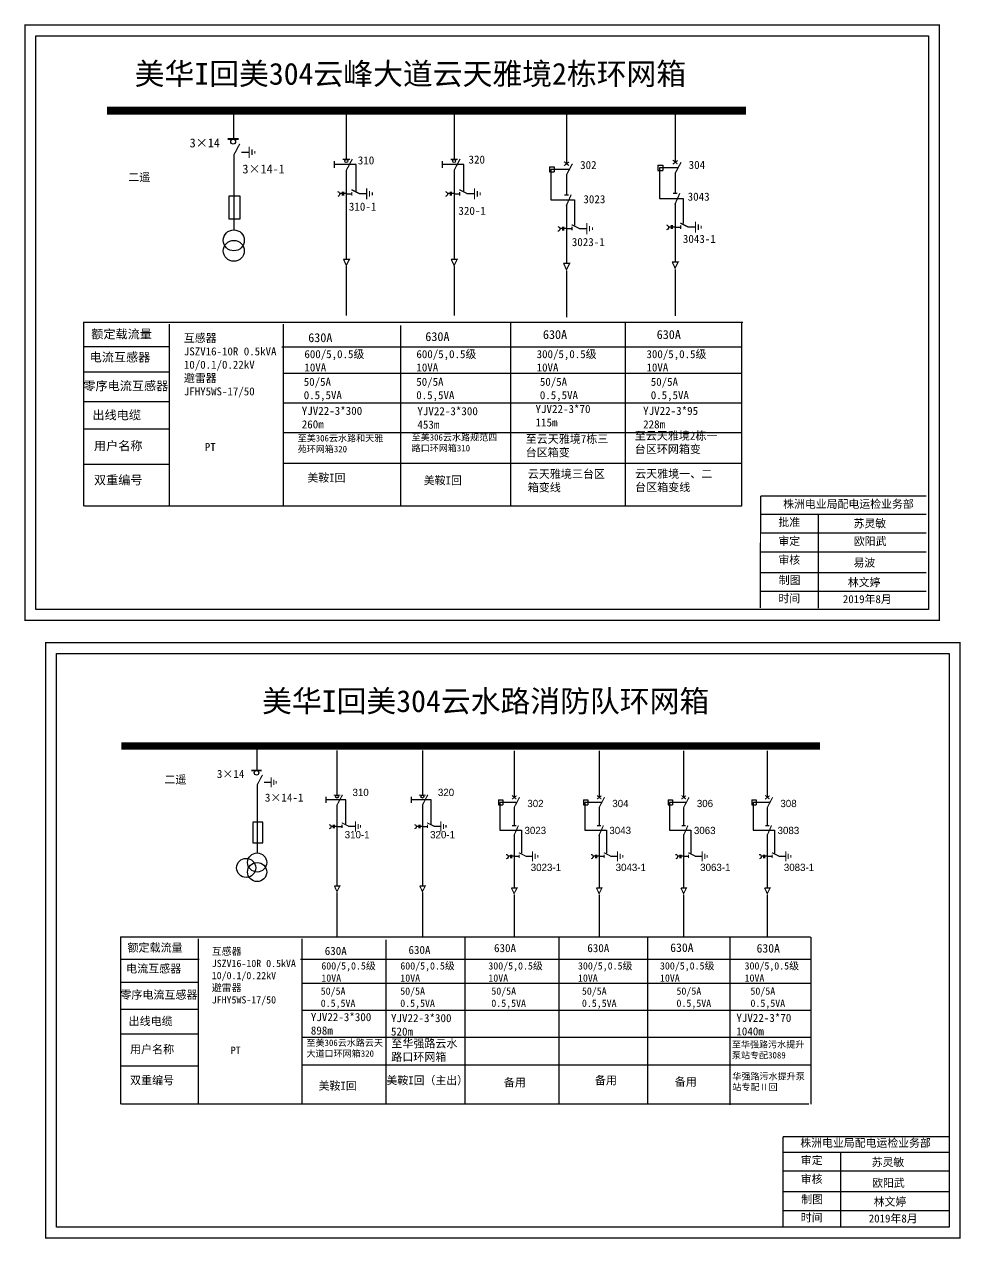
# Model space of a CAD drawing. Extents: x 1153 to 1542, y -377 to -122.
# Drawn here: x 1413.4 to 1541.9, y -289.4 to -122.7 of the extents above; entities that cross this region are included whole.
import ezdxf

# ---------------------------------------------------------------- set-up
doc = ezdxf.new("R2010")
doc.units = 0
doc.header["$LTSCALE"] = 5
doc.linetypes.add('ACAD_ISO02W100', pattern=[15, 12, -3])
doc.linetypes.add('CENTER', pattern=[50.8, 31.75, -6.35, 6.35, -6.35])
doc.layers.get('0').update_dxf_attribs({"linetype": 'CONTINUOUS'})
doc.layers.add('2', color=7, linetype='CONTINUOUS')
doc.styles.add('hztxt_txtstyle_0.00_0_0', font='simkai.ttf')
doc.styles.add('hztxt_txtstyle_1.80_0_0', font='', dxfattribs={"height": 1.8, "bigfont": 'hztxt.shx'})
doc.styles.add('hztxt_txtstyle_2.70_0_0', font='simkai.ttf', dxfattribs={"height": 2.7})
doc.styles.add('KaiTi_txtstyle_1.11_0_0', font='simkai.ttf', dxfattribs={"height": 1.109414})
doc.styles.add('字体', font='', dxfattribs={"height": 2.5})
doc.styles.add('楷体_GB2312_txtstyle_1.09_0_0', font='', dxfattribs={"height": 1.0944})
doc.styles.get('hztxt_txtstyle_1.80_0_0').set_extended_font_data('hztxt')
doc.styles.get('字体').set_extended_font_data('楷体_GB2312')
doc.styles.get('楷体_GB2312_txtstyle_1.09_0_0').set_extended_font_data('楷体_GB2312')

# ---------------------------------------------------------------- blocks, each defined once
blk = doc.blocks.new('JD')
for points in [[(-2, 0.2), (-2, -0.2), (2, 0.2), (2, -0.2)], [(1, -1.2), (1, -0.8), (-1, -1.2), (-1, -0.8)], [(-0.5, -1.8), (-0.5, -2.2), (0.5, -1.8), (0.5, -2.2)]]:
    blk.add_trace(points)

msp = doc.modelspace()

# ---------------------------------------------------------------- linework, layer by layer
at = {"color": 0}
for p, q in [((1442.14, -134.83), (1442.14, -138.44)), ((1457.61, -134.54), (1457.61, -141.26)), ((1472.4, -134.54), (1472.4, -141.26)), ((1487.81, -134.85), (1487.81, -141.9)), ((1502.72, -134.64), (1502.72, -141.7)), ((1442.16, -140.68), (1442.16, -150.94)), ((1443.24, -140.28), (1444.28, -140.28)), ((1457.61, -142.76), (1457.61, -154.97)), ((1472.4, -142.76), (1472.4, -154.97)), ((1485.47, -142.29), (1486.13, -142.29)), ((1485.47, -142.29), (1485.47, -143.02)), ((1485.47, -143.02), (1486.13, -143.02)), ((1486.13, -142.29), (1486.13, -143.02)), ((1500.38, -142.08), (1501.04, -142.08)), ((1500.38, -142.08), (1500.38, -142.81)), ((1500.38, -142.81), (1501.04, -142.81)), ((1501.04, -142.08), (1501.04, -142.81)), ((1502.72, -143.19), (1502.72, -145.92)), ((1487.81, -143.4), (1487.81, -146.13)), ((1457.61, -146), (1458.37, -146)), ((1459.36, -145.98), (1460.4, -145.98)), ((1472.4, -146), (1473.16, -146)), ((1474.15, -145.98), (1475.19, -145.98)), ((1487.81, -147.49), (1487.81, -155.52)), ((1502.72, -147.28), (1502.72, -155.32)), ((1487.81, -150.79), (1488.57, -150.79)), ((1489.56, -150.77), (1490.6, -150.77)), ((1502.72, -150.58), (1503.48, -150.58)), ((1504.48, -150.56), (1505.51, -150.56)), ((1433.41, -167.03), (1421.63, -167.03)), ((1433.36, -170.5), (1421.59, -170.5)), ((1433.36, -174.58), (1421.59, -174.58)), ((1433.32, -178.31), (1421.54, -178.31)), ((1433.36, -183.16), (1421.59, -183.16)), ((1445.34, -221.81), (1445.34, -225.1)), ((1456.33, -222.41), (1456.33, -228.52)), ((1468.05, -222.41), (1468.05, -228.52)), ((1480.63, -222.45), (1480.63, -228.86)), ((1492.29, -222.45), (1492.29, -228.86)), ((1503.89, -222.45), (1503.89, -228.86)), ((1515.37, -222.45), (1515.37, -228.86)), ((1445.36, -227.13), (1445.36, -236.46)), ((1446.34, -226.76), (1447.28, -226.76)), ((1456.33, -229.89), (1456.33, -240.99)), ((1468.05, -229.89), (1468.05, -240.99)), ((1478.5, -229.21), (1479.1, -229.21)), ((1478.5, -229.21), (1478.5, -229.87)), ((1478.5, -229.87), (1479.1, -229.87)), ((1479.1, -229.21), (1479.1, -229.87)), ((1490.16, -229.21), (1490.76, -229.21)), ((1490.16, -229.21), (1490.16, -229.87)), ((1490.16, -229.87), (1490.76, -229.87)), ((1490.76, -229.21), (1490.76, -229.87)), ((1501.76, -229.21), (1502.36, -229.21)), ((1501.76, -229.21), (1501.76, -229.87)), ((1501.76, -229.87), (1502.36, -229.87)), ((1502.36, -229.21), (1502.36, -229.87)), ((1513.24, -229.21), (1513.83, -229.21)), ((1513.24, -229.21), (1513.24, -229.87)), ((1513.24, -229.87), (1513.83, -229.87)), ((1513.83, -229.21), (1513.83, -229.87)), ((1480.63, -230.22), (1480.63, -232.7)), ((1492.29, -230.22), (1492.29, -232.7)), ((1503.89, -230.22), (1503.89, -232.7)), ((1515.37, -230.22), (1515.37, -232.7)), ((1456.33, -232.83), (1457.02, -232.83)), ((1457.92, -232.82), (1458.86, -232.82)), ((1468.05, -232.83), (1468.74, -232.83)), ((1469.64, -232.82), (1470.58, -232.82)), ((1480.63, -233.94), (1480.63, -241.24)), ((1492.29, -233.94), (1492.29, -241.24)), ((1503.89, -233.94), (1503.89, -241.24)), ((1515.37, -233.94), (1515.37, -241.24)), ((1480.63, -236.94), (1481.32, -236.94)), ((1482.23, -236.92), (1483.17, -236.92)), ((1492.29, -236.94), (1492.98, -236.94)), ((1493.88, -236.92), (1494.83, -236.92)), ((1503.89, -236.94), (1504.58, -236.94)), ((1505.48, -236.92), (1506.42, -236.92)), ((1515.37, -236.94), (1516.06, -236.94)), ((1516.96, -236.92), (1517.9, -236.92)), ((1437.4, -251.09), (1426.7, -251.09)), ((1437.36, -254.24), (1426.66, -254.24)), ((1437.36, -257.95), (1426.66, -257.95)), ((1437.32, -261.34), (1426.62, -261.34)), ((1437.36, -265.75), (1426.66, -265.75))]:
    msp.add_line(p, q, dxfattribs=at)
at = {"color": 0, "linetype": 'ACAD_ISO02W100'}
for p, q in [((1488.14, -142.67), (1485.68, -142.67)), ((1485.68, -142.67), (1485.68, -146.86)), ((1503.05, -142.46), (1500.59, -142.46)), ((1500.59, -142.46), (1500.59, -146.65)), ((1500.59, -146.65), (1503.84, -146.65)), ((1503.84, -146.65), (1503.84, -150.11)), ((1485.68, -146.86), (1488.93, -146.86)), ((1488.93, -146.86), (1488.93, -150.32)), ((1480.93, -229.56), (1478.69, -229.56)), ((1478.69, -229.56), (1478.69, -233.37)), ((1492.59, -229.56), (1490.35, -229.56)), ((1490.35, -229.56), (1490.35, -233.37)), ((1504.19, -229.56), (1501.95, -229.56)), ((1501.95, -229.56), (1501.95, -233.37)), ((1515.67, -229.56), (1513.43, -229.56)), ((1513.43, -229.56), (1513.43, -233.37)), ((1478.69, -233.37), (1481.65, -233.37)), ((1481.65, -233.37), (1481.65, -236.51)), ((1490.35, -233.37), (1493.31, -233.37)), ((1493.31, -233.37), (1493.31, -236.51)), ((1501.95, -233.37), (1504.9, -233.37)), ((1504.9, -233.37), (1504.9, -236.51)), ((1513.43, -233.37), (1516.38, -233.37)), ((1516.38, -233.37), (1516.38, -236.51))]:
    msp.add_line(p, q, dxfattribs=at)
at = {"color": 0, "linetype": 'CENTER'}
for p, q in [((1457.61, -155.96), (1457.61, -162.71)), ((1472.4, -155.96), (1472.4, -162.71)), ((1487.82, -156.6), (1487.82, -162.94)), ((1502.73, -156.4), (1502.73, -162.74)), ((1456.33, -241.89), (1456.33, -248.02)), ((1468.05, -241.89), (1468.05, -248.02)), ((1480.64, -242.23), (1480.64, -247.99)), ((1492.3, -242.23), (1492.3, -247.99)), ((1503.89, -242.23), (1503.89, -247.99)), ((1515.37, -242.23), (1515.37, -247.99))]:
    msp.add_line(p, q, dxfattribs=at)
at = {"color": 0, "linetype": 'Continuous'}
for p, q in [((1421.56, -163.64), (1512, -163.64)), ((1421.61, -188.88), (1421.61, -163.64)), ((1433.3, -163.92), (1433.3, -188.88)), ((1448.93, -163.92), (1448.93, -188.88)), ((1465.04, -164.08), (1465.04, -188.86)), ((1480.16, -163.69), (1480.16, -188.88)), ((1495.89, -163.69), (1495.89, -188.88)), ((1511.83, -163.71), (1511.83, -188.89)), ((1448.74, -167.01), (1511.83, -167.01)), ((1448.93, -170.64), (1511.83, -170.64)), ((1448.93, -174.69), (1511.83, -174.69)), ((1448.93, -178.79), (1511.83, -178.79)), ((1448.93, -182.97), (1511.83, -182.97)), ((1511.83, -188.88), (1421.69, -188.88)), ((1514.45, -189.97), (1537.2, -189.97)), ((1522.35, -189.97), (1522.35, -202.9)), ((1514.45, -192.56), (1537.2, -192.56)), ((1514.45, -195.15), (1537.2, -195.15)), ((1514.45, -197.98), (1537.2, -197.98)), ((1514.45, -200.57), (1537.2, -200.57)), ((1426.63, -248.01), (1521.3, -248.01)), ((1426.68, -270.95), (1426.68, -248.01)), ((1437.3, -248.26), (1437.3, -270.95)), ((1451.51, -248.26), (1451.51, -270.95)), ((1473.86, -248.05), (1473.86, -270.95)), ((1498.95, -248.07), (1498.95, -270.96)), ((1510.22, -248.14), (1510.22, -271.04)), ((1521.35, -248.02), (1521.35, -270.97)), ((1463.03, -248.41), (1463.03, -270.93)), ((1451.34, -251.07), (1521.33, -251.07)), ((1451.51, -254.37), (1521.35, -254.37)), ((1517.53, -277.54), (1540.29, -277.54)), ((1525.43, -277.54), (1525.43, -287.88)), ((1517.53, -280.13), (1540.29, -280.13)), ((1517.53, -282.96), (1540.29, -282.96)), ((1517.53, -285.55), (1540.29, -285.55))]:
    msp.add_line(p, q, dxfattribs=at)
at = {"linetype": 'Continuous'}
for p, q in [((1486.75, -248.05), (1486.75, -270.95)), ((1451.51, -258.05), (1521.24, -258.05)), ((1451.51, -261.78), (1521.43, -261.78)), ((1451.51, -265.57), (1521.33, -265.57)), ((1521.09, -270.95), (1426.75, -270.95))]:
    msp.add_line(p, q, dxfattribs=at)
at = {"color": 0, "linetype": 'Continuous', "const_width": 0.182}
for points in [[(1413.51, -122.84), (1538.99, -122.84), (1538.99, -204.54), (1413.51, -204.54)], [(1416.35, -207.63), (1541.83, -207.63), (1541.83, -289.33), (1416.35, -289.33)]]:
    msp.add_lwpolyline(points, close=True, dxfattribs=at)
at = {"color": 0, "linetype": 'Continuous'}
for points in [[(1414.99, -124.32), (1537.52, -124.32), (1537.52, -203.07), (1414.99, -203.07)], [(1417.82, -209.11), (1540.35, -209.11), (1540.35, -287.86), (1417.82, -287.86)]]:
    msp.add_lwpolyline(points, close=True, dxfattribs=at)
at = {"color": 0}
for points, const_width in [([(1424.77, -134.62), (1512.45, -134.62)], 1.1), ([(1441.32, -138.5), (1442.86, -138.5)], 0.261), ([(1442.16, -140.72), (1442.98, -139.16)], 0.165), ([(1457.12, -141.28), (1458.1, -141.28)], 0.165), ([(1457.61, -142.8), (1458.43, -141.24)], 0.165), ([(1471.91, -141.28), (1472.88, -141.28)], 0.165), ([(1472.4, -142.8), (1473.22, -141.24)], 0.165), ([(1487.5, -141.6), (1488.15, -142.14)], 0.165), ([(1487.5, -142.15), (1488.17, -141.65)], 0.165), ([(1502.42, -141.39), (1503.06, -141.93)], 0.165), ([(1502.41, -141.94), (1503.08, -141.44)], 0.165), ([(1502.72, -143.24), (1503.55, -141.67)], 0.165), ([(1487.81, -143.45), (1488.64, -141.88)], 0.165), ([(1458.33, -145.45), (1459.43, -146)], 0.165), ([(1458.37, -145.75), (1458.37, -146.26)], 0.165), ([(1473.12, -145.45), (1474.21, -146)], 0.165), ([(1473.16, -145.75), (1473.16, -146.26)], 0.165), ([(1487.52, -146.17), (1488.13, -146.17)], 0.165), ([(1487.78, -147.69), (1488.47, -146.13)], 0.165), ([(1502.43, -145.96), (1503.04, -145.96)], 0.165), ([(1502.69, -147.48), (1503.38, -145.93)], 0.165), ([(1503.44, -150.03), (1504.54, -150.58)], 0.165), ([(1488.53, -150.24), (1489.63, -150.79)], 0.165), ([(1488.57, -150.53), (1488.57, -151.04)], 0.165), ([(1503.48, -150.33), (1503.48, -150.83)], 0.165), ([(1457.21, -155), (1458.04, -155), (1457.61, -155.84), (1457.22, -154.98)], 0.165), ([(1471.99, -155), (1472.83, -155), (1472.4, -155.84), (1472, -154.98)], 0.165), ([(1487.41, -155.57), (1488.25, -155.57), (1487.82, -156.42), (1487.42, -155.56)], 0.165), ([(1502.32, -155.37), (1503.16, -155.37), (1502.73, -156.22), (1502.33, -155.35)], 0.165), ([(1426.75, -221.81), (1522.6, -221.81)], 0.998), ([(1444.59, -225.15), (1445.99, -225.15)], 0.238), ([(1445.36, -227.17), (1446.11, -225.75)], 0.15), ([(1455.88, -228.54), (1456.77, -228.54)], 0.15), ([(1456.33, -229.92), (1457.08, -228.5)], 0.15), ([(1467.6, -228.54), (1468.49, -228.54)], 0.15), ([(1468.05, -229.92), (1468.79, -228.5)], 0.15), ([(1480.35, -229.09), (1480.96, -228.63)], 0.15), ([(1480.35, -228.59), (1480.94, -229.08)], 0.15), ([(1480.63, -230.26), (1481.38, -228.84)], 0.15), ([(1492.01, -229.09), (1492.61, -228.63)], 0.15), ([(1492.01, -228.59), (1492.6, -229.08)], 0.15), ([(1492.29, -230.26), (1493.04, -228.84)], 0.15), ([(1503.61, -228.59), (1504.2, -229.08)], 0.15), ([(1503.6, -229.09), (1504.21, -228.63)], 0.15), ([(1503.89, -230.26), (1504.64, -228.84)], 0.15), ([(1515.09, -228.59), (1515.67, -229.08)], 0.15), ([(1515.08, -229.09), (1515.69, -228.63)], 0.15), ([(1515.37, -230.26), (1516.11, -228.84)], 0.15), ([(1456.98, -232.34), (1457.98, -232.83)], 0.15), ([(1457.02, -232.6), (1457.02, -233.06)], 0.15), ([(1468.7, -232.34), (1469.7, -232.83)], 0.15), ([(1468.74, -232.6), (1468.74, -233.06)], 0.15), ([(1480.36, -232.74), (1480.92, -232.74)], 0.15), ([(1480.6, -234.12), (1481.23, -232.71)], 0.15), ([(1492.02, -232.74), (1492.58, -232.74)], 0.15), ([(1492.26, -234.12), (1492.89, -232.71)], 0.15), ([(1503.62, -232.74), (1504.18, -232.74)], 0.15), ([(1503.86, -234.12), (1504.49, -232.71)], 0.15), ([(1515.1, -232.74), (1515.65, -232.74)], 0.15), ([(1515.34, -234.12), (1515.96, -232.71)], 0.15), ([(1481.29, -236.44), (1482.28, -236.94)], 0.15), ([(1481.32, -236.71), (1481.32, -237.17)], 0.15), ([(1492.94, -236.44), (1493.94, -236.94)], 0.15), ([(1492.98, -236.71), (1492.98, -237.17)], 0.15), ([(1504.54, -236.44), (1505.54, -236.94)], 0.15), ([(1504.58, -236.71), (1504.58, -237.17)], 0.15), ([(1516.02, -236.44), (1517.02, -236.94)], 0.15), ([(1516.06, -236.71), (1516.06, -237.17)], 0.15), ([(1455.96, -241.01), (1456.72, -241.01), (1456.33, -241.78), (1455.97, -241)], 0.15), ([(1467.68, -241.01), (1468.44, -241.01), (1468.05, -241.78), (1467.69, -241)], 0.15), ([(1480.26, -241.29), (1481.03, -241.29), (1480.64, -242.06), (1480.27, -241.28)], 0.15), ([(1491.92, -241.29), (1492.69, -241.29), (1492.3, -242.06), (1491.93, -241.28)], 0.15), ([(1503.52, -241.29), (1504.28, -241.29), (1503.89, -242.06), (1503.53, -241.28)], 0.15), ([(1515, -241.29), (1515.76, -241.29), (1515.37, -242.06), (1515.01, -241.28)], 0.15)]:
    msp.add_lwpolyline(points, dxfattribs=dict(at, const_width=const_width))
for points in [[(1455.95, -141.53), (1455.95, -142.45)], [(1470.74, -141.53), (1470.74, -142.45)], [(1441.51, -146.36), (1441.51, -149.44), (1443.03, -149.44), (1443.03, -146.33), (1441.51, -146.33)], [(1457.06, -145.99), (1456.71, -145.99)], [(1457.06, -145.76), (1457.06, -146.26)], [(1457.21, -145.76), (1457.21, -146.26)], [(1457.61, -145.99), (1457.21, -145.99)], [(1471.84, -145.99), (1471.5, -145.99)], [(1471.84, -145.76), (1471.84, -146.26)], [(1472, -145.76), (1472, -146.26)], [(1472.4, -145.99), (1472, -145.99)], [(1487.26, -150.78), (1486.91, -150.78)], [(1487.26, -150.55), (1487.26, -151.05)], [(1487.41, -150.55), (1487.41, -151.05)], [(1487.81, -150.78), (1487.41, -150.78)], [(1502.17, -150.57), (1501.82, -150.57)], [(1502.17, -150.34), (1502.17, -150.84)], [(1502.32, -150.34), (1502.32, -150.84)], [(1502.72, -150.57), (1502.32, -150.57)], [(1454.82, -228.77), (1454.82, -229.6)], [(1466.53, -228.77), (1466.53, -229.6)], [(1444.76, -232.3), (1444.76, -235.1), (1446.15, -235.1), (1446.15, -232.27), (1444.76, -232.27)], [(1455.82, -232.83), (1455.51, -232.83)], [(1455.82, -232.62), (1455.82, -233.07)], [(1455.96, -232.62), (1455.96, -233.07)], [(1456.33, -232.83), (1455.96, -232.83)], [(1467.54, -232.83), (1467.23, -232.83)], [(1467.54, -232.62), (1467.54, -233.07)], [(1467.68, -232.62), (1467.68, -233.07)], [(1468.04, -232.83), (1467.68, -232.83)], [(1480.13, -236.93), (1479.81, -236.93)], [(1480.13, -236.72), (1480.13, -237.18)], [(1480.27, -236.72), (1480.27, -237.18)], [(1480.63, -236.93), (1480.27, -236.93)], [(1491.79, -236.93), (1491.47, -236.93)], [(1491.79, -236.72), (1491.79, -237.18)], [(1491.93, -236.72), (1491.93, -237.18)], [(1492.29, -236.93), (1491.93, -236.93)], [(1503.39, -236.93), (1503.07, -236.93)], [(1503.39, -236.72), (1503.39, -237.18)], [(1503.53, -236.72), (1503.53, -237.18)], [(1503.89, -236.93), (1503.53, -236.93)], [(1514.86, -236.93), (1514.55, -236.93)], [(1514.86, -236.72), (1514.86, -237.18)], [(1515, -236.72), (1515, -237.18)], [(1515.36, -236.93), (1515, -236.93)]]:
    msp.add_lwpolyline(points, dxfattribs=at)
at = {"color": 0, "linetype": 'ACAD_ISO02W100'}
for points in [[(1458.96, -145.74), (1458.96, -141.99), (1455.95, -141.99)], [(1473.75, -145.74), (1473.75, -141.99), (1470.74, -141.99)], [(1457.55, -232.6), (1457.55, -229.19), (1454.82, -229.19)], [(1469.27, -232.6), (1469.27, -229.19), (1466.53, -229.19)]]:
    msp.add_lwpolyline(points, dxfattribs=at)
at = {"color": 0}
for points in [[(1456.41, -145.71, -0.877934), (1456.43, -146.38)], [(1471.2, -145.71, -0.877934), (1471.21, -146.38)], [(1486.62, -150.5, -0.877934), (1486.63, -151.16)], [(1501.53, -150.29, -0.877934), (1501.54, -150.96)], [(1455.24, -232.57, -0.877934), (1455.25, -233.18)], [(1466.96, -232.57, -0.877934), (1466.97, -233.18)], [(1479.55, -236.67, -0.877934), (1479.56, -237.28)], [(1491.2, -236.67, -0.877934), (1491.22, -237.28)], [(1502.8, -236.67, -0.877934), (1502.81, -237.28)], [(1514.28, -236.67, -0.877934), (1514.29, -237.28)]]:
    msp.add_lwpolyline(points, format="xyb", dxfattribs=at)
at = {"color": 0, "linetype": 'Continuous', "const_width": 0.182}
for points in [[(1514.45, -187.49), (1514.44, -202.86)], [(1514.45, -187.49), (1537.2, -187.49)], [(1517.53, -275.44), (1517.52, -287.84)], [(1517.53, -275.44), (1540.29, -275.44)]]:
    msp.add_lwpolyline(points, dxfattribs=at)
at = {"color": 0}
for centre, radius in [((1442.09, -138.86), 0.335), ((1457.61, -141.51), 0.211), ((1472.4, -141.51), 0.211), ((1445.29, -225.48), 0.305), ((1456.33, -228.75), 0.192), ((1468.05, -228.75), 0.192)]:
    msp.add_circle(centre, radius, dxfattribs=at)
at = {"layer": '2', "color": 0}
for centre in [(1442.17, -152.4), (1442.17, -153.84)]:
    msp.add_circle(centre, 1.44, dxfattribs=at)
at = {"layer": '2', "color": 1}
for centre in [(1445.37, -237.79), (1443.87, -238.53), (1445.37, -239.1)]:
    msp.add_circle(centre, 1.31, dxfattribs=at)

# ---------------------------------------------------------------- block references
at = {"color": 0, "rotation": 90}
for p, xscale, yscale, zscale in [((1444.29, -140.31), 0.3844120780053686, 0.3844120780053686, 0.3844120780054647), ((1460.41, -146.01), 0.3844120780053686, 0.3844120780053686, 0.3844120780054647), ((1475.2, -146.01), 0.3844120780053686, 0.3844120780053686, 0.3844120780054647), ((1505.53, -150.59), 0.3844120780053686, 0.3844120780053686, 0.3844120780054647), ((1490.61, -150.8), 0.3844120780053686, 0.3844120780053686, 0.3844120780054647), ((1447.3, -226.79), 0.3494655254594932, 0.3494655254594932, 0.3494655254595134), ((1458.87, -232.84), 0.3494655254594932, 0.3494655254594932, 0.3494655254595134), ((1470.59, -232.84), 0.3494655254594932, 0.3494655254594932, 0.3494655254595134), ((1483.18, -236.95), 0.3494655254594932, 0.3494655254594932, 0.3494655254595134), ((1494.84, -236.95), 0.3494655254594932, 0.3494655254594932, 0.3494655254595134), ((1506.44, -236.95), 0.3494655254594932, 0.3494655254594932, 0.3494655254595134), ((1517.91, -236.95), 0.3494655254594932, 0.3494655254594932, 0.3494655254595134)]:
    msp.add_blockref('JD', p, dxfattribs=dict(at, xscale=xscale, yscale=yscale, zscale=zscale))

# ---------------------------------------------------------------- texts
at = {"color": 0, "linetype": 'Continuous', "style": 'hztxt_txtstyle_2.70_0_0'}
for s, height, p in [('3×14', 1.22, (1436.11, -139.64)), ('310', 1.109, (1459.18, -141.98)), ('320', 1.109, (1474.38, -141.87)), ('302', 1.109, (1489.69, -142.62)), ('304', 1.109, (1504.59, -142.6)), ('3×14-1', 1.22, (1443.35, -143.22)), ('3023', 1.109, (1490.14, -147.31)), ('3043', 1.109, (1504.45, -146.96)), ('310-1', 1.109, (1457.96, -148.33)), ('320-1', 1.109, (1472.99, -148.9)), ('3043-1', 1.109, (1503.79, -152.76)), ('3023-1', 1.109, (1488.55, -153.19)), ('3×14', 1.109, (1439.85, -226.19)), ('3×14-1', 1.109, (1446.44, -229.44))]:
    msp.add_text(s, height=height, dxfattribs=at).set_placement(p)
at = {"color": 0, "style": 'hztxt_txtstyle_1.80_0_0'}
for s, p in [('310', (1458.46, -228.67)), ('320', (1470.18, -228.67)), ('302', (1482.45, -230.19)), ('304', (1494.11, -230.19)), ('306', (1505.71, -230.19)), ('308', (1517.18, -230.19)), ('3023', (1482.06, -233.89)), ('3043', (1493.71, -233.89)), ('3063', (1505.31, -233.89)), ('3083', (1516.79, -233.89)), ('310-1', (1457.39, -234.47)), ('320-1', (1469.11, -234.47)), ('3023-1', (1482.92, -238.96)), ('3043-1', (1494.57, -238.96)), ('3063-1', (1506.17, -238.96)), ('3083-1', (1517.65, -238.96))]:
    msp.add_text(s, height=0.998, dxfattribs=at).set_placement(p)
at = {"color": 0, "linetype": 'Continuous', "attachment_point": 1}
for s, insert, char_height, width, style in [('{\\fSimSun|b0|i0|c134|p2;美华I回美304云峰大道云天雅境2栋环网箱}', (1428.57, -128.04), 3, 85.7498, '字体'), ('{\\fSimSun|b0|i0|c134|p2;二遥}', (1427.68, -143.19), 1.1094, 17.8852, 'hztxt_txtstyle_2.70_0_0'), ('{\\fSimSun|b0|i0|c134|p2;额定载流量}', (1422.61, -164.65), 1.2204, 19.6738, 'hztxt_txtstyle_2.70_0_0'), ('{\\fSimSun|b0|i0|c134|p2;630A}', (1468.45, -165), 1.2204, 19.6738, 'hztxt_txtstyle_2.70_0_0'), ('{\\fSimSun|b0|i0|c134|p2;630A}', (1484.59, -164.72), 1.2204, 19.6738, 'hztxt_txtstyle_2.70_0_0'), ('{\\fSimSun|b0|i0|c134|p2;630A}', (1500.2, -164.72), 1.2204, 19.6738, 'hztxt_txtstyle_2.70_0_0'), ('\\A1;{\\fSimSun|b0|i0|c134|p2;互感器\\PJSZV16-10R 0.5kVA\\P10/0.1/0.22kV\\P避雷器\\PJFHY5WS-17/50}', (1435.32, -165.26), 1.0983, 20.2524, 'hztxt_txtstyle_2.70_0_0'), ('{\\fSimSun|b0|i0|c134|p2;630A}', (1452.38, -165.15), 1.2204, 19.6738, 'hztxt_txtstyle_2.70_0_0'), ('{\\fSimSun|b0|i0|c134|p2;电流互感器}', (1422.39, -167.82), 1.2204, 19.6738, 'hztxt_txtstyle_2.70_0_0'), ('\\A1;{\\fSimSun|b0|i0|c134|p2;600/5,0.5级\\P10VA}', (1451.86, -167.47), 1.0983, 20.2524, 'hztxt_txtstyle_2.70_0_0'), ('\\A1;{\\fSimSun|b0|i0|c134|p2;600/5,0.5级\\P10VA}', (1467.23, -167.47), 1.0983, 20.2524, 'hztxt_txtstyle_2.70_0_0'), ('\\A1;{\\fSimSun|b0|i0|c134|p2;300/5,0.5级\\P10VA}', (1483.73, -167.47), 1.0983, 20.2524, 'hztxt_txtstyle_2.70_0_0'), ('\\A1;{\\fSimSun|b0|i0|c134|p2;300/5,0.5级\\P10VA}', (1498.8, -167.47), 1.0983, 20.2524, 'hztxt_txtstyle_2.70_0_0'), ('{\\fSimSun|b0|i0|c134|p2;零序电流互感器}', (1421.53, -171.76), 1.2204, 19.6738, 'hztxt_txtstyle_2.70_0_0'), ('{\\fSimSun|b0|i0|c134|p2;50/5A\\P0.5,5VA}', (1451.77, -171.27), 1.0983, 19.6738, 'hztxt_txtstyle_2.70_0_0'), ('{\\fSimSun|b0|i0|c134|p2;50/5A\\P0.5,5VA}', (1467.21, -171.27), 1.0983, 19.6738, 'hztxt_txtstyle_2.70_0_0'), ('{\\fSimSun|b0|i0|c134|p2;50/5A\\P0.5,5VA}', (1484.17, -171.27), 1.0983, 19.6738, 'hztxt_txtstyle_2.70_0_0'), ('{\\fSimSun|b0|i0|c134|p2;50/5A\\P0.5,5VA}', (1499.39, -171.27), 1.0983, 19.6738, 'hztxt_txtstyle_2.70_0_0'), ('{\\fSimSun|b0|i0|c134|p2;YJV22-3*70\\P115m}', (1483.57, -174.99), 1.1094, 17.8852, 'hztxt_txtstyle_2.70_0_0'), ('{\\fSimSun|b0|i0|c134|p2;出线电缆}', (1422.77, -175.76), 1.2204, 19.6738, 'hztxt_txtstyle_2.70_0_0'), ('{\\fSimSun|b0|i0|c134|p2;YJV22-3*300 \\P260m}', (1451.49, -175.25), 1.1094, 17.8852, 'hztxt_txtstyle_2.70_0_0'), ('{\\fSimSun|b0|i0|c134|p2;YJV22-3*300 \\P453m}', (1467.36, -175.29), 1.1094, 17.8852, 'hztxt_txtstyle_2.70_0_0'), ('{\\fSimSun|b0|i0|c134|p2;YJV22-3*95\\P228m}', (1498.34, -175.25), 1.1094, 17.8852, 'hztxt_txtstyle_2.70_0_0'), ('{\\fSimSun|b0|i0|c134|p2;用户名称}', (1422.98, -179.99), 1.2204, 19.6738, 'hztxt_txtstyle_2.70_0_0'), ('{\\fSimSun|b0|i0|c134|p2;至美306云水路和天雅苑环网箱320}', (1450.93, -179.12), 0.8875, 12.381, 'hztxt_txtstyle_2.70_0_0'), ('{\\fSimSun|b0|i0|c134|p2;至美306云水路规范四路口环网箱310}', (1466.57, -179), 0.8875, 12.3605, 'hztxt_txtstyle_2.70_0_0'), ('{\\fSimSun|b0|i0|c134|p2;至云天雅境7栋三台区箱变}', (1482.22, -179.11), 1.1094, 11.6597, 'hztxt_txtstyle_2.70_0_0'), ('{\\fSimSun|b0|i0|c134|p2;至云天雅境2栋一台区环网箱变}', (1497.19, -178.66), 1.1094, 11.6597, 'hztxt_txtstyle_2.70_0_0'), ('{\\fSimSun|b0|i0|c134|p2;PT}', (1438.19, -180.21), 1.1026, 8.5785, 'hztxt_txtstyle_0.00_0_0'), ('{\\fSimSun|b0|i0|c134|p2;双重编号}', (1422.98, -184.68), 1.2204, 19.6738, 'hztxt_txtstyle_2.70_0_0'), ('{\\fSimSun|b0|i0|c134|p2;云天雅境三台区箱变线}', (1482.51, -183.91), 1.1094, 11.6597, 'hztxt_txtstyle_2.70_0_0'), ('{\\fSimSun|b0|i0|c134|p2;云天雅境一、二台区箱变线}', (1497.24, -183.88), 1.1094, 11.6597, 'hztxt_txtstyle_2.70_0_0'), ('株洲电业局配电运检业务部', (1517.56, -188.04), 1.0944, 29.9201, '字体'), ('{\\fKaiTi_GB2312|b0|i0|c134|p49;批准}', (1516.9, -190.54), 1.0944, 8.5588, '字体'), ('{\\fSimSun|b0|i0|c134|p2;苏灵敏}', (1527.21, -190.71), 1.0944, 8.5588, '字体'), ('\\f\uffbfﾬￌﾣﾤ_GB2312|b0|i0|c134|p49;审定', (1516.9, -193.13), 1.0944, 8.5588, '字体'), ('{\\fSimSun|b0|i0|c134|p2;欧阳武}', (1527.26, -193.15), 1.0944, 8.5588, '字体'), ('\\f\uffbfﾬￌﾣﾤ_GB2312|b0|i0|c134|p49;审核', (1516.9, -195.71), 1.0944, 8.5588, '字体'), ('易波', (1527.21, -196.09), 1.094, 8.5588, '字体'), ('\\f\uffbfﾬￌﾣﾤ_GB2312|b0|i0|c134|p49;制图', (1516.95, -198.49), 1.0944, 8.5588, '字体'), ('\\f\uffbfﾬￌﾣﾤ_GB2312|b0|i0|c134|p49;时间', (1516.9, -201), 1.0944, 8.5588, '字体'), ('{\\fSimSun|b0|i0|c134|p2;二遥}', (1432.64, -225.86), 1.1094, 17.8852, 'hztxt_txtstyle_2.70_0_0'), ('{\\fSimSun|b0|i0|c134|p2;额定载流量}', (1427.58, -248.92), 1.1094, 17.8852, 'hztxt_txtstyle_2.70_0_0'), ('\\A1;{\\fSimSun|b0|i0|c134|p2;互感器\\PJSZV16-10R 0.5kVA\\P10/0.1/0.22kV\\P避雷器\\PJFHY5WS-17/50}', (1439.14, -249.48), 0.9985, 18.4113, 'hztxt_txtstyle_2.70_0_0'), ('{\\fSimSun|b0|i0|c134|p2;630A}', (1454.65, -249.37), 1.1094, 17.8852, 'hztxt_txtstyle_2.70_0_0'), ('{\\fSimSun|b0|i0|c134|p2;630A}', (1466.14, -249.24), 1.1094, 17.8852, 'hztxt_txtstyle_2.70_0_0'), ('{\\fSimSun|b0|i0|c134|p2;630A}', (1477.88, -248.98), 1.1094, 17.8852, 'hztxt_txtstyle_2.70_0_0'), ('{\\fSimSun|b0|i0|c134|p2;630A}', (1490.68, -248.98), 1.1094, 17.8852, 'hztxt_txtstyle_2.70_0_0'), ('{\\fSimSun|b0|i0|c134|p2;630A}', (1502.06, -248.89), 1.1757, 9.454, 'hztxt_txtstyle_0.00_0_0'), ('{\\fSimSun|b0|i0|c134|p2;630A}', (1513.91, -248.98), 1.1757, 9.454, 'hztxt_txtstyle_0.00_0_0'), ('{\\fSimSun|b0|i0|c134|p2;电流互感器}', (1427.39, -251.8), 1.1094, 17.8852, 'hztxt_txtstyle_2.70_0_0'), ('\\A1;{\\fSimSun|b0|i0|c134|p2;600/5,0.5级\\P10VA}', (1454.18, -251.48), 0.9985, 18.4113, 'hztxt_txtstyle_2.70_0_0'), ('\\A1;{\\fSimSun|b0|i0|c134|p2;600/5,0.5级\\P10VA}', (1465.02, -251.48), 0.9985, 18.4113, 'hztxt_txtstyle_2.70_0_0'), ('\\A1;{\\fSimSun|b0|i0|c134|p2;300/5,0.5级\\P10VA}', (1477.1, -251.48), 0.9985, 18.4113, 'hztxt_txtstyle_2.70_0_0'), ('\\A1;{\\fSimSun|b0|i0|c134|p2;300/5,0.5级\\P10VA}', (1489.4, -251.48), 0.9985, 18.4113, 'hztxt_txtstyle_2.70_0_0'), ('\\A1;{\\fSimSun|b0|i0|c134|p2;300/5,0.5级\\P10VA}', (1500.65, -251.48), 0.9985, 18.4113, 'hztxt_txtstyle_2.70_0_0'), ('\\A1;{\\fSimSun|b0|i0|c134|p2;300/5,0.5级\\P10VA}', (1512.26, -251.48), 0.9985, 18.4113, 'hztxt_txtstyle_2.70_0_0'), ('{\\fSimSun|b0|i0|c134|p2;50/5A\\P0.5,5VA}', (1454.1, -254.94), 0.9985, 17.8852, 'hztxt_txtstyle_2.70_0_0'), ('{\\fSimSun|b0|i0|c134|p2;50/5A\\P0.5,5VA}', (1465.01, -254.94), 0.9985, 17.8852, 'hztxt_txtstyle_2.70_0_0'), ('{\\fSimSun|b0|i0|c134|p2;50/5A\\P0.5,5VA}', (1502.92, -254.94), 0.9985, 17.8852, 'hztxt_txtstyle_2.70_0_0'), ('{\\fSimSun|b0|i0|c134|p2;50/5A\\P0.5,5VA}', (1513.07, -254.94), 0.9985, 17.8852, 'hztxt_txtstyle_2.70_0_0'), ('{\\fSimSun|b0|i0|c134|p2;零序电流互感器}', (1426.6, -255.38), 1.1094, 17.8852, 'hztxt_txtstyle_2.70_0_0'), ('{\\fSimSun|b0|i0|c134|p2;出线电缆}', (1427.73, -259.02), 1.1094, 17.8852, 'hztxt_txtstyle_2.70_0_0'), ('{\\fSimSun|b0|i0|c134|p2;YJV22-3*300 \\P898m}', (1452.74, -258.45), 1.1094, 17.8852, 'hztxt_txtstyle_2.70_0_0'), ('{\\fSimSun|b0|i0|c134|p2;YJV22-3*70 \\P1040m}', (1511.13, -258.56), 1.1094, 17.8852, 'hztxt_txtstyle_2.70_0_0'), ('{\\fSimSun|b0|i0|c134|p2;用户名称}', (1427.93, -262.87), 1.1094, 17.8852, 'hztxt_txtstyle_2.70_0_0'), ('{\\fSimSun|b0|i0|c134|p2;PT}', (1441.75, -263.07), 1.0024, 7.7986, 'hztxt_txtstyle_0.00_0_0'), ('{\\fSimSun|b0|i0|c134|p2;至美306云水路云天大道口环网箱320}', (1452.14, -262.09), 0.8875, 10.9222, 'hztxt_txtstyle_2.70_0_0'), ('{\\fSimSun|b0|i0|c134|p2;至华强路污水提升泵站专配3089}', (1510.52, -262.32), 0.8875, 10.9222, 'hztxt_txtstyle_2.70_0_0'), ('{\\fSimSun|b0|i0|c134|p2;华强路污水提升泵站专配Ⅱ回}', (1510.58, -266.69), 0.8875, 10.9222, 'hztxt_txtstyle_2.70_0_0'), ('{\\fSimSun|b0|i0|c134|p2;双重编号}', (1427.93, -267.13), 1.1094, 17.8852, 'hztxt_txtstyle_2.70_0_0'), ('{\\fSimSun|b0|i0|c134|p2;备用}', (1479.22, -267.43), 1.1094, 17.8852, 'hztxt_txtstyle_2.70_0_0'), ('{\\fSimSun|b0|i0|c134|p2;备用}', (1491.72, -267.13), 1.1094, 17.8852, 'hztxt_txtstyle_2.70_0_0'), ('{\\fSimSun|b0|i0|c134|p2;备用}', (1502.68, -267.34), 1.1094, 17.8852, 'hztxt_txtstyle_2.70_0_0'), ('株洲电业局配电运检业务部', (1519.91, -275.73), 1.0944, 29.9201, '字体'), ('\\f\uffbfﾬￌﾣﾤ_GB2312|b0|i0|c134|p49;审定', (1519.98, -278.11), 1.0944, 8.5588, '字体'), ('{\\fSimSun|b0|i0|c134|p2;苏灵敏}', (1529.7, -278.37), 1.0944, 8.5588, '字体'), ('\\f\uffbfﾬￌﾣﾤ_GB2312|b0|i0|c134|p49;审核', (1519.98, -280.69), 1.0944, 8.5588, '字体'), ('{\\fSimSun|b0|i0|c134|p2;欧阳武}', (1529.76, -281.22), 1.0944, 8.5588, '字体'), ('\\f\uffbfﾬￌﾣﾤ_GB2312|b0|i0|c134|p49;制图', (1520.04, -283.47), 1.0944, 8.5588, '字体'), ('\\f\uffbfﾬￌﾣﾤ_GB2312|b0|i0|c134|p49;时间', (1519.98, -285.98), 1.0944, 8.5588, '字体')]:
    msp.add_mtext(s, dxfattribs=dict(at, insert=insert, char_height=char_height, width=width, style=style))
at = {"color": 7, "linetype": 'Continuous', "attachment_point": 1}
for s, insert, char_height, width, style in [('{\\fSimSun|b0|i0|c134|p2;美鞍I回}', (1452.27, -184.44), 1.0944, 10.9358, '字体'), ('{\\fSimSun|b0|i0|c134|p2;美鞍I回}', (1468.24, -184.8), 1.0944, 10.9358, '字体'), ('{\\fSimSun|b0|i0|c134|p2;林文婷}', (1526.43, -198.8), 1.0944, 8.5588, '楷体_GB2312_txtstyle_1.09_0_0'), ('2019{\\fSimSun|b0|i0|c134|p2;年}8{\\fSimSun|b0|i0|c134|p2;月}', (1525.75, -201.1), 1.0944, 16.0081, '楷体_GB2312_txtstyle_1.09_0_0'), ('{\\fSimSun|b0|i0|c134|p2;YJV22-3*300 \\P520m}', (1463.74, -258.59), 1.1094, 17.8852, 'KaiTi_txtstyle_1.11_0_0'), ('{\\fSimSun|b0|i0|c134|p2;至华强路云水路口环网箱}', (1463.78, -262.07), 1.1094, 9.6036, 'KaiTi_txtstyle_1.11_0_0'), ('{\\fSimSun|b0|i0|c134|p2;美鞍I回}', (1453.81, -267.89), 1.0944, 10.9358, '字体'), ('{\\fSimSun|b0|i0|c134|p2;美鞍I回（主出）}', (1463.12, -267.14), 1.0944, 10.9358, '楷体_GB2312_txtstyle_1.09_0_0'), ('{\\fSimSun|b0|i0|c134|p2;林文婷}', (1529.98, -283.8), 1.0944, 8.5588, '楷体_GB2312_txtstyle_1.09_0_0'), ('2019{\\fSimSun|b0|i0|c134|p2;年}8{\\fSimSun|b0|i0|c134|p2;月}', (1529.3, -286.1), 1.0944, 16.0081, '楷体_GB2312_txtstyle_1.09_0_0')]:
    msp.add_mtext(s, dxfattribs=dict(at, insert=insert, char_height=char_height, width=width, style=style))
at = {"insert": (1446.05, -214.14), "char_height": 3, "width": 98.4215, "attachment_point": 1, "style": '字体'}
msp.add_mtext('{\\fSimSun|b0|i0|c134|p2;\\C0;美华I回美304云水路消防队环网箱}', dxfattribs=at)
at = {"linetype": 'Continuous', "char_height": 0.9985, "width": 17.8852, "attachment_point": 1, "style": 'hztxt_txtstyle_2.70_0_0'}
for insert in [(1477.51, -254.94), (1489.94, -254.94)]:
    msp.add_mtext('{\\fSimSun|b0|i0|c134|p2;50/5A\\P0.5,5VA}', dxfattribs=dict(at, insert=insert))

doc.saveas('drawing.dxf')
